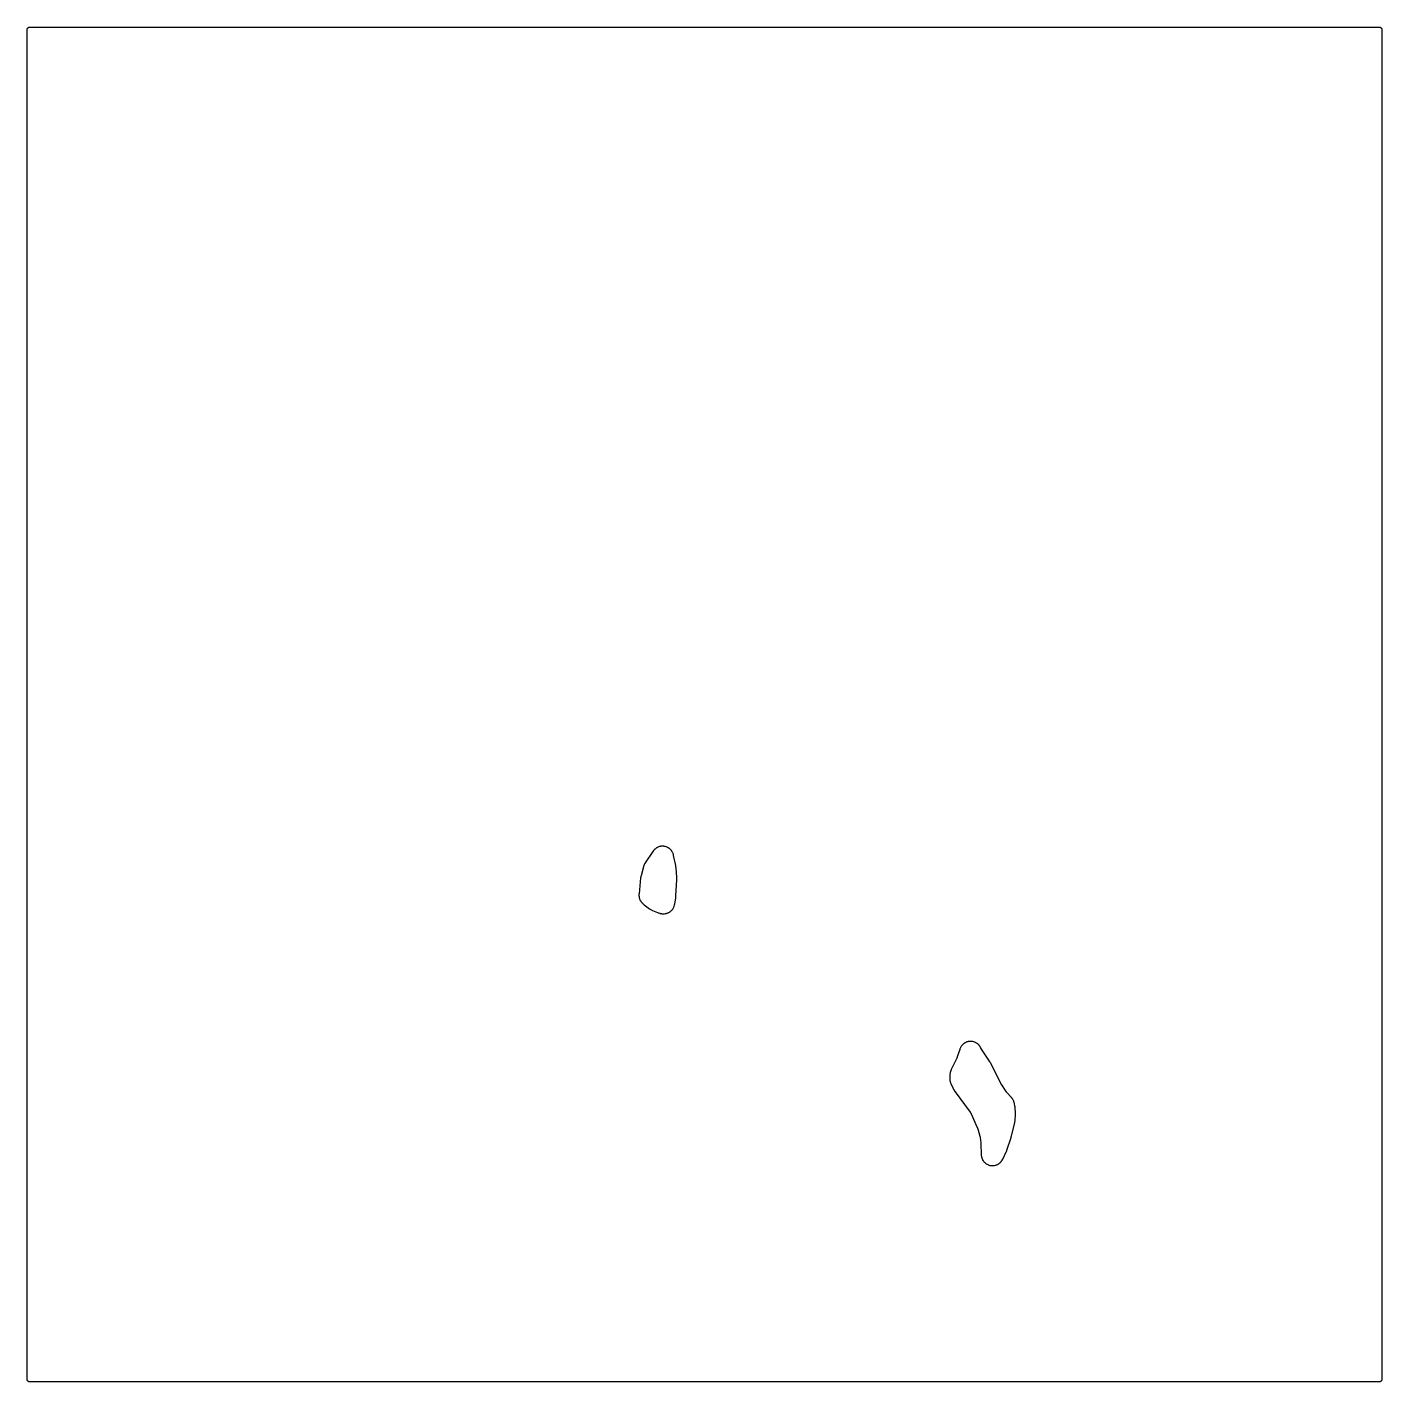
# Model space of a CAD drawing. Header units: millimetres. Extents: x 0 to 300, y 0 to 300.
import ezdxf

# ---------------------------------------------------------------- set-up
doc = ezdxf.new("R2010")
doc.units = ezdxf.units.MM
doc.layers.add('CUT', color=7, linetype='CONTINUOUS')

msp = doc.modelspace()

# ---------------------------------------------------------------- linework, layer by layer
at = {"layer": 'CUT'}
for points in [[(-0.0625, 298.5625), (-0.0625, 299.4478), (-0.0589, 299.5212), (-0.0503, 299.5794), (-0.036, 299.6365), (-0.0162, 299.6918), (0.009, 299.745), (0.0392, 299.7954), (0.0743, 299.8427), (0.1137, 299.8863), (0.1573, 299.9257), (0.2046, 299.9608), (0.255, 299.991), (0.3082, 300.0162), (0.3635, 300.036), (0.4206, 300.0503), (0.4788, 300.0589), (0.5522, 300.0625), (1.4375, 300.0625), (298.5045, 300.0625), (299.3898, 300.0625), (299.4633, 300.0589), (299.5214, 300.0503), (299.5785, 300.036), (299.6339, 300.0162), (299.687, 299.991), (299.7375, 299.9608), (299.7847, 299.9257), (299.8283, 299.8863), (299.8678, 299.8427), (299.9028, 299.7954), (299.933, 299.745), (299.9582, 299.6918), (299.978, 299.6365), (299.9923, 299.5794), (300.0009, 299.5212), (300.0045, 299.4478), (300.0045, 298.5625), (300.0045, 1.4375), (300.0045, 0.5522), (300.0009, 0.4788), (299.9923, 0.4206), (299.978, 0.3635), (299.9582, 0.3082), (299.933, 0.255), (299.9028, 0.2046), (299.8678, 0.1573), (299.8283, 0.1137), (299.7847, 0.0743), (299.7375, 0.0392), (299.687, 0.009), (299.6339, -0.0162), (299.5785, -0.036), (299.5214, -0.0503), (299.4633, -0.0589), (299.3898, -0.0625), (298.5045, -0.0625), (1.4375, -0.0625), (0.5522, -0.0625), (0.4788, -0.0589), (0.4206, -0.0503), (0.3635, -0.036), (0.3082, -0.0162), (0.255, 0.009), (0.2046, 0.0392), (0.1573, 0.0743), (0.1137, 0.1137), (0.0743, 0.1573), (0.0392, 0.2046), (0.009, 0.255), (-0.0162, 0.3082), (-0.036, 0.3635), (-0.0503, 0.4206), (-0.0589, 0.4788), (-0.0625, 0.5522), (-0.0625, 1.4375)], [(135.4522, 107.711), (135.4544, 107.6552), (135.4693, 107.4792), (135.4767, 107.4238), (135.5079, 107.25), (135.5204, 107.1956), (135.5677, 107.0254), (135.5851, 106.9724), (135.648, 106.8074), (135.6703, 106.7562), (135.7483, 106.5977), (135.7753, 106.5488), (135.8677, 106.3983), (135.8991, 106.3521), (136.0065, 106.2089), (136.0238, 106.1869), (136.0585, 106.1449), (136.0675, 106.1342), (136.1269, 106.0656), (136.1362, 106.0551), (136.1427, 106.0479), (136.153, 106.0369), (136.2205, 105.9661), (136.2311, 105.9553), (136.2727, 105.9138), (136.2945, 105.8931), (136.4398, 105.7621), (136.4627, 105.7426), (136.5083, 105.7054), (136.52, 105.6961), (136.5974, 105.6362), (136.6095, 105.6271), (137.8113, 104.7448), (137.8255, 104.7347), (137.9186, 104.6704), (137.933, 104.6607), (137.99, 104.6238), (138.0197, 104.6057), (138.2161, 104.494), (138.2469, 104.4776), (138.3077, 104.4476), (138.3234, 104.4401), (138.4262, 104.3929), (138.4421, 104.3859), (139.5787, 103.9036), (139.5957, 103.8967), (139.7065, 103.8536), (139.7237, 103.8473), (139.7909, 103.8235), (139.8258, 103.8123), (140.0542, 103.7468), (140.0897, 103.7378), (140.1593, 103.7224), (140.1772, 103.7187), (140.2941, 103.6965), (140.3121, 103.6933), (140.4464, 103.672), (140.4609, 103.6699), (140.5551, 103.6573), (140.5697, 103.6556), (140.6265, 103.6494), (140.6556, 103.6469), (140.8428, 103.6357), (140.9013, 103.6351), (141.0861, 103.6421), (141.1443, 103.6471), (141.3276, 103.6721), (141.3851, 103.6828), (141.565, 103.7254), (141.6212, 103.7417), (141.7961, 103.8017), (141.8505, 103.8233), (142.0187, 103.9001), (142.0707, 103.9269), (142.2307, 104.0197), (142.2798, 104.0515), (142.43, 104.1594), (142.4758, 104.1958), (142.6148, 104.3178), (142.6568, 104.3585), (142.7832, 104.4934), (142.8211, 104.538), (142.9338, 104.6847), (142.9671, 104.7327), (143.065, 104.8896), (143.0935, 104.9407), (143.1756, 105.1064), (143.199, 105.16), (143.2646, 105.3329), (143.2827, 105.3886), (143.3318, 105.5695), (143.3388, 105.5979), (143.351, 105.6537), (143.354, 105.668), (143.3721, 105.7614), (143.3747, 105.7758), (143.6092, 107.1617), (143.6119, 107.1791), (143.6277, 107.2931), (143.6299, 107.3106), (143.6455, 107.4542), (143.6472, 107.4718), (143.6563, 107.5864), (143.6574, 107.6041), (143.8367, 111.2178), (143.8373, 111.2365), (143.8396, 111.3585), (143.8396, 111.3773), (143.8376, 111.5304), (143.8371, 111.5492), (143.8317, 111.6711), (143.8305, 111.6898), (143.6689, 113.823), (143.6671, 113.8427), (143.6531, 113.9709), (143.6506, 113.9906), (143.6278, 114.1508), (143.6246, 114.1704), (143.6022, 114.2974), (143.5984, 114.3169), (143.1243, 116.5641), (143.1211, 116.5784), (143.0992, 116.6709), (143.0956, 116.6851), (143.0811, 116.7403), (143.073, 116.7684), (143.0166, 116.9472), (142.9964, 117.0021), (142.9238, 117.1722), (142.8983, 117.2248), (142.8096, 117.387), (142.779, 117.4369), (142.6749, 117.5897), (142.6397, 117.6364), (142.5212, 117.7784), (142.4816, 117.8214), (142.3498, 117.9511), (142.3062, 117.9901), (142.1624, 118.1064), (142.1152, 118.1409), (141.9608, 118.2427), (141.9105, 118.2724), (141.7469, 118.3587), (141.6939, 118.3834), (141.5227, 118.4533), (141.4675, 118.4727), (141.2904, 118.5256), (141.2336, 118.5396), (141.0521, 118.575), (140.9942, 118.5834), (140.8101, 118.601), (140.7517, 118.6037), (140.5668, 118.6032), (140.5084, 118.6002), (140.3244, 118.5818), (140.2665, 118.5731), (140.0852, 118.5368), (140.0285, 118.5226), (139.8516, 118.4688), (139.7965, 118.4491), (139.6256, 118.3784), (139.5728, 118.3534), (139.4096, 118.2664), (139.3594, 118.2364), (139.2055, 118.1339), (139.1585, 118.0991), (139.0153, 117.9821), (138.9718, 117.9429), (138.8407, 117.8126), (138.8013, 117.7693), (138.6819, 117.6248), (138.6638, 117.6018), (138.6296, 117.5561), (138.621, 117.5443), (138.5659, 117.4668), (138.5576, 117.4547), (136.8393, 114.9059), (136.8302, 114.8921), (136.7727, 114.8014), (136.764, 114.7873), (136.731, 114.732), (136.7148, 114.7031), (136.6165, 114.5157), (136.5891, 114.4556), (136.512, 114.2584), (136.5008, 114.2273), (136.4806, 114.1661), (136.4757, 114.1503), (136.445, 114.0474), (136.4405, 114.0315), (135.912, 112.0663), (135.909, 112.0545), (135.8901, 111.9782), (135.8873, 111.9664), (135.8768, 111.9203), (135.872, 111.8966), (135.8435, 111.7419), (135.8396, 111.718), (135.8329, 111.6712), (135.8314, 111.6592), (135.8218, 111.5811), (135.8205, 111.5691), (135.4668, 108.0907), (135.4656, 108.0768), (135.4585, 107.9863), (135.4576, 107.9724), (135.4546, 107.9179), (135.4537, 107.89)], [(204.2963, 67.0444), (204.2972, 67.0293), (204.3011, 66.9705), (204.3039, 66.9405), (204.3265, 66.7484), (204.3366, 66.689), (204.3779, 66.5027), (204.3939, 66.4446), (204.4544, 66.2609), (204.4646, 66.2325), (204.4858, 66.1776), (204.4915, 66.1636), (204.5291, 66.073), (204.5351, 66.0591), (204.9699, 65.0834), (204.9765, 65.0691), (205.0206, 64.9768), (205.0276, 64.9627), (205.0555, 64.9079), (205.0705, 64.8802), (205.1729, 64.7032), (205.1894, 64.6763), (205.2229, 64.6248), (205.2317, 64.6117), (205.2897, 64.5274), (205.2988, 64.5146), (208.807, 59.6948), (208.8138, 59.6852), (208.8251, 59.6694), (208.8512, 59.6304), (208.8936, 59.5633), (208.9118, 59.5333), (208.9137, 59.5301), (208.9307, 59.4993), (208.9678, 59.4291), (208.9886, 59.3871), (208.9967, 59.3695), (209.0016, 59.3588), (210.3734, 56.294), (210.3795, 56.28), (210.3936, 56.247), (210.3995, 56.2329), (210.4065, 56.2156), (210.4122, 56.2013), (210.4251, 56.168), (210.4305, 56.1536), (210.4399, 56.1282), (210.4451, 56.1137), (210.4569, 56.08), (210.4618, 56.0654), (210.4676, 56.0477), (210.4723, 56.0331), (210.4829, 55.9989), (210.4874, 55.9842), (210.9579, 54.3756), (210.9604, 54.3669), (210.9644, 54.3524), (210.9735, 54.3174), (210.9877, 54.2579), (210.9936, 54.2314), (210.9942, 54.2286), (210.9993, 54.202), (211.0099, 54.1417), (211.0155, 54.106), (211.0175, 54.0911), (211.0186, 54.0821), (211.1692, 52.8732), (211.1704, 52.8627), (211.1732, 52.8382), (211.1743, 52.8277), (211.1756, 52.8148), (211.1766, 52.8043), (211.1788, 52.7798), (211.1797, 52.7692), (211.1811, 52.7505), (211.1818, 52.74), (211.1834, 52.7154), (211.1841, 52.7048), (211.1848, 52.6919), (211.1853, 52.6814), (211.1863, 52.6567), (211.1867, 52.6462), (211.256, 50.3294), (211.2567, 50.3147), (211.2619, 50.2191), (211.2629, 50.2044), (211.2674, 50.147), (211.2705, 50.1177), (211.2946, 49.9305), (211.305, 49.8725), (211.3468, 49.6911), (211.3628, 49.6344), (211.4221, 49.4579), (211.4436, 49.4031), (211.52, 49.2333), (211.5468, 49.1808), (211.6395, 49.0193), (211.6713, 48.9697), (211.7793, 48.8181), (211.8158, 48.7718), (211.9383, 48.6315), (211.9791, 48.5891), (212.1147, 48.4615), (212.1595, 48.4232), (212.3069, 48.3095), (212.3553, 48.2759), (212.5132, 48.1771), (212.5646, 48.1484), (212.7314, 48.0656), (212.7854, 48.0421), (212.9595, 47.9761), (213.0155, 47.9579), (213.1953, 47.9093), (213.2528, 47.8967), (213.4365, 47.866), (213.495, 47.8591), (213.6807, 47.8465), (213.7396, 47.8454), (213.9257, 47.851), (213.9845, 47.8557), (214.1691, 47.8796), (214.2271, 47.89), (214.4085, 47.9319), (214.4652, 47.9479), (214.6417, 48.0074), (214.6965, 48.0289), (214.8663, 48.1054), (214.9187, 48.1322), (215.0802, 48.225), (215.1297, 48.2568), (215.2813, 48.3649), (215.3275, 48.4014), (215.4678, 48.5239), (215.5102, 48.5648), (215.6395, 48.7023), (215.6592, 48.7243), (215.6965, 48.768), (215.7059, 48.7794), (215.7656, 48.8531), (215.7848, 48.8781), (215.8485, 48.9656), (215.8581, 48.9793), (215.8951, 49.0333), (215.9133, 49.0615), (216.0261, 49.2477), (216.0427, 49.2769), (216.0734, 49.3346), (216.0811, 49.3495), (216.1295, 49.4471), (216.1368, 49.4622), (216.7917, 50.8793), (216.799, 50.8956), (216.8447, 51.0027), (216.8515, 51.0193), (216.9047, 51.1554), (216.911, 51.1722), (216.9502, 51.2818), (216.956, 51.2988), (217.8627, 54.0957), (217.8659, 54.1057), (217.8871, 54.1754), (217.8903, 54.1862), (217.9152, 54.2735), (217.9181, 54.2841), (217.9365, 54.3535), (217.9394, 54.3649), (218.6868, 57.4273), (218.6892, 57.4379), (218.7058, 57.5115), (218.7082, 57.5225), (218.7181, 57.571), (218.7225, 57.5944), (218.7466, 57.7411), (218.7499, 57.7638), (218.7548, 57.8033), (218.756, 57.8141), (218.764, 57.8883), (218.7652, 57.9003), (218.8682, 59.0896), (218.8691, 59.1019), (218.8744, 59.1817), (218.875, 59.194), (218.8772, 59.242), (218.8778, 59.2666), (218.8785, 59.4265), (218.8781, 59.4511), (218.8763, 59.4992), (218.8758, 59.5115), (218.8712, 59.5914), (218.8704, 59.6037), (218.7968, 60.5472), (218.7952, 60.565), (218.7828, 60.6799), (218.7806, 60.6976), (218.7607, 60.8413), (218.7581, 60.8589), (218.7389, 60.973), (218.7356, 60.9905), (218.6103, 61.6202), (218.607, 61.6358), (218.5842, 61.7365), (218.5805, 61.7519), (218.5652, 61.812), (218.5565, 61.8426), (218.4959, 62.037), (218.4737, 62.0966), (218.394, 62.2809), (218.3657, 62.3378), (218.2669, 62.5127), (218.2328, 62.5663), (218.1144, 62.732), (218.0953, 62.7574), (218.0566, 62.8058), (218.0465, 62.8181), (217.98, 62.8972), (217.9696, 62.9092), (216.9686, 64.0362), (216.9584, 64.0479), (216.9348, 64.0755), (216.9248, 64.0874), (216.9127, 64.102), (216.9028, 64.1141), (216.8802, 64.1424), (216.8706, 64.1547), (216.8538, 64.1764), (216.8444, 64.1888), (216.8227, 64.218), (216.8135, 64.2305), (216.8024, 64.2459), (216.7935, 64.2587), (216.7728, 64.2885), (216.7641, 64.3014), (215.8222, 65.7145), (215.815, 65.7255), (215.7983, 65.7513), (215.7913, 65.7625), (215.7827, 65.7761), (215.7759, 65.7873), (215.76, 65.8135), (215.7532, 65.8249), (215.7415, 65.845), (215.7349, 65.8564), (215.7198, 65.8831), (215.7134, 65.8946), (215.7057, 65.9087), (215.6995, 65.9203), (215.6851, 65.9474), (215.6791, 65.9591), (213.3086, 70.6149), (213.3012, 70.629), (213.252, 70.7196), (213.2443, 70.7334), (213.1796, 70.8455), (213.1714, 70.8591), (213.1175, 70.947), (213.1091, 70.9604), (211.1937, 73.9052), (211.1863, 73.9166), (211.1694, 73.9435), (211.1622, 73.9551), (211.1536, 73.9693), (211.1466, 73.9809), (211.1306, 74.0083), (211.1237, 74.0201), (211.1115, 74.0416), (211.1061, 74.051), (211.072, 74.1086), (211.0538, 74.1372), (211.0256, 74.1804), (210.9715, 74.2679), (210.9379, 74.3165), (210.8245, 74.4649), (210.7864, 74.51), (210.6589, 74.6465), (210.6165, 74.6876), (210.4762, 74.8109), (210.43, 74.8477), (210.2783, 74.9566), (210.2286, 74.9886), (210.0669, 75.0821), (210.0144, 75.1091), (209.8443, 75.1862), (209.7893, 75.2079), (209.6125, 75.2679), (209.5557, 75.2841), (209.3737, 75.3264), (209.3156, 75.337), (209.1304, 75.3612), (209.0715, 75.366), (208.8849, 75.3719), (208.8258, 75.3708), (208.6395, 75.3583), (208.5808, 75.3515), (208.3966, 75.3207), (208.3388, 75.3081), (208.1585, 75.2594), (208.1023, 75.2412), (207.9277, 75.175), (207.8736, 75.1513), (207.7063, 75.0683), (207.6547, 75.0394), (207.4964, 74.9403), (207.448, 74.9065), (207.3002, 74.7923), (207.2553, 74.7539), (207.1195, 74.6257), (207.0785, 74.5831), (206.956, 74.4422), (206.9194, 74.3958), (206.8113, 74.2435), (206.7795, 74.1937), (206.6869, 74.0315), (206.6602, 73.9788), (206.5829, 73.806), (206.5715, 73.7787), (206.5506, 73.7249), (206.5454, 73.7111), (206.5128, 73.6208), (206.508, 73.6068), (205.9512, 71.9369), (205.9465, 71.9233), (205.9354, 71.8917), (205.9306, 71.8782), (205.9245, 71.8617), (205.9194, 71.8483), (205.9073, 71.8171), (205.902, 71.8037), (205.8924, 71.7802), (205.8869, 71.7669), (205.8738, 71.736), (205.8681, 71.7228), (205.861, 71.7068), (205.855, 71.6937), (205.841, 71.6633), (205.8348, 71.6503), (204.6344, 69.1624), (204.629, 69.151), (204.5948, 69.0761), (204.5897, 69.0645), (204.5701, 69.0191), (204.5606, 68.9956), (204.5018, 68.8419), (204.4933, 68.8181), (204.4776, 68.7711), (204.4737, 68.7591), (204.4492, 68.6805), (204.4456, 68.6684), (204.3975, 68.5018), (204.3936, 68.4874), (204.3691, 68.3939), (204.3655, 68.3795), (204.3522, 68.3229), (204.3461, 68.2938), (204.3117, 68.1063), (204.3039, 68.0474), (204.2882, 67.8574), (204.2865, 67.8277), (204.2846, 67.7696), (204.2843, 67.7548), (204.2835, 67.6581), (204.2836, 67.6432), (204.2918, 67.1575), (204.2922, 67.1424)]]:
    msp.add_lwpolyline(points, close=True, dxfattribs=at)

doc.saveas('drawing.dxf')
